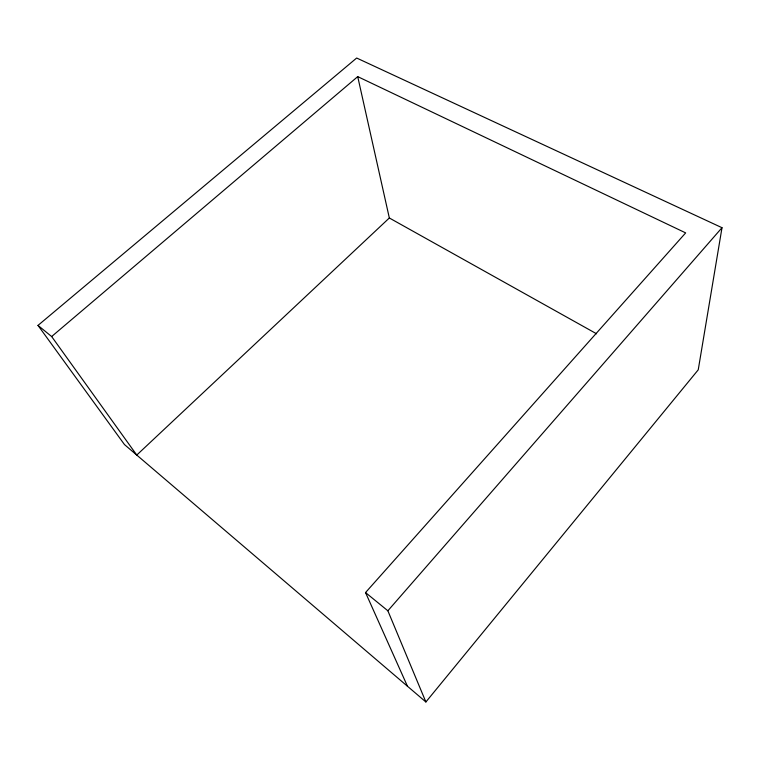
<?xml version="1.0" encoding="UTF-8"?>
<svg xmlns="http://www.w3.org/2000/svg" width="760" height="760" viewBox="0 0 760 760"><rect width="100%" height="100%" fill="white"/><g stroke="black" fill="none" stroke-linecap="round" stroke-linejoin="round"><path stroke-width="1.14" d="M722 227.706L698.24 369.816L425.885 701.974L124.469 444.562L38 325.403L356.668 58.026L722 227.706L387.866 610.783L425.885 701.974M407.455 686.232L365.531 592.562L685.663 232.892L357.722 76.627L51.651 336.537L38 325.403M357.722 76.627L389.338 217.987L136.762 455.059L51.651 336.537M389.338 217.987L596.572 333.792M365.531 592.562L387.866 610.783"/></g></svg>
